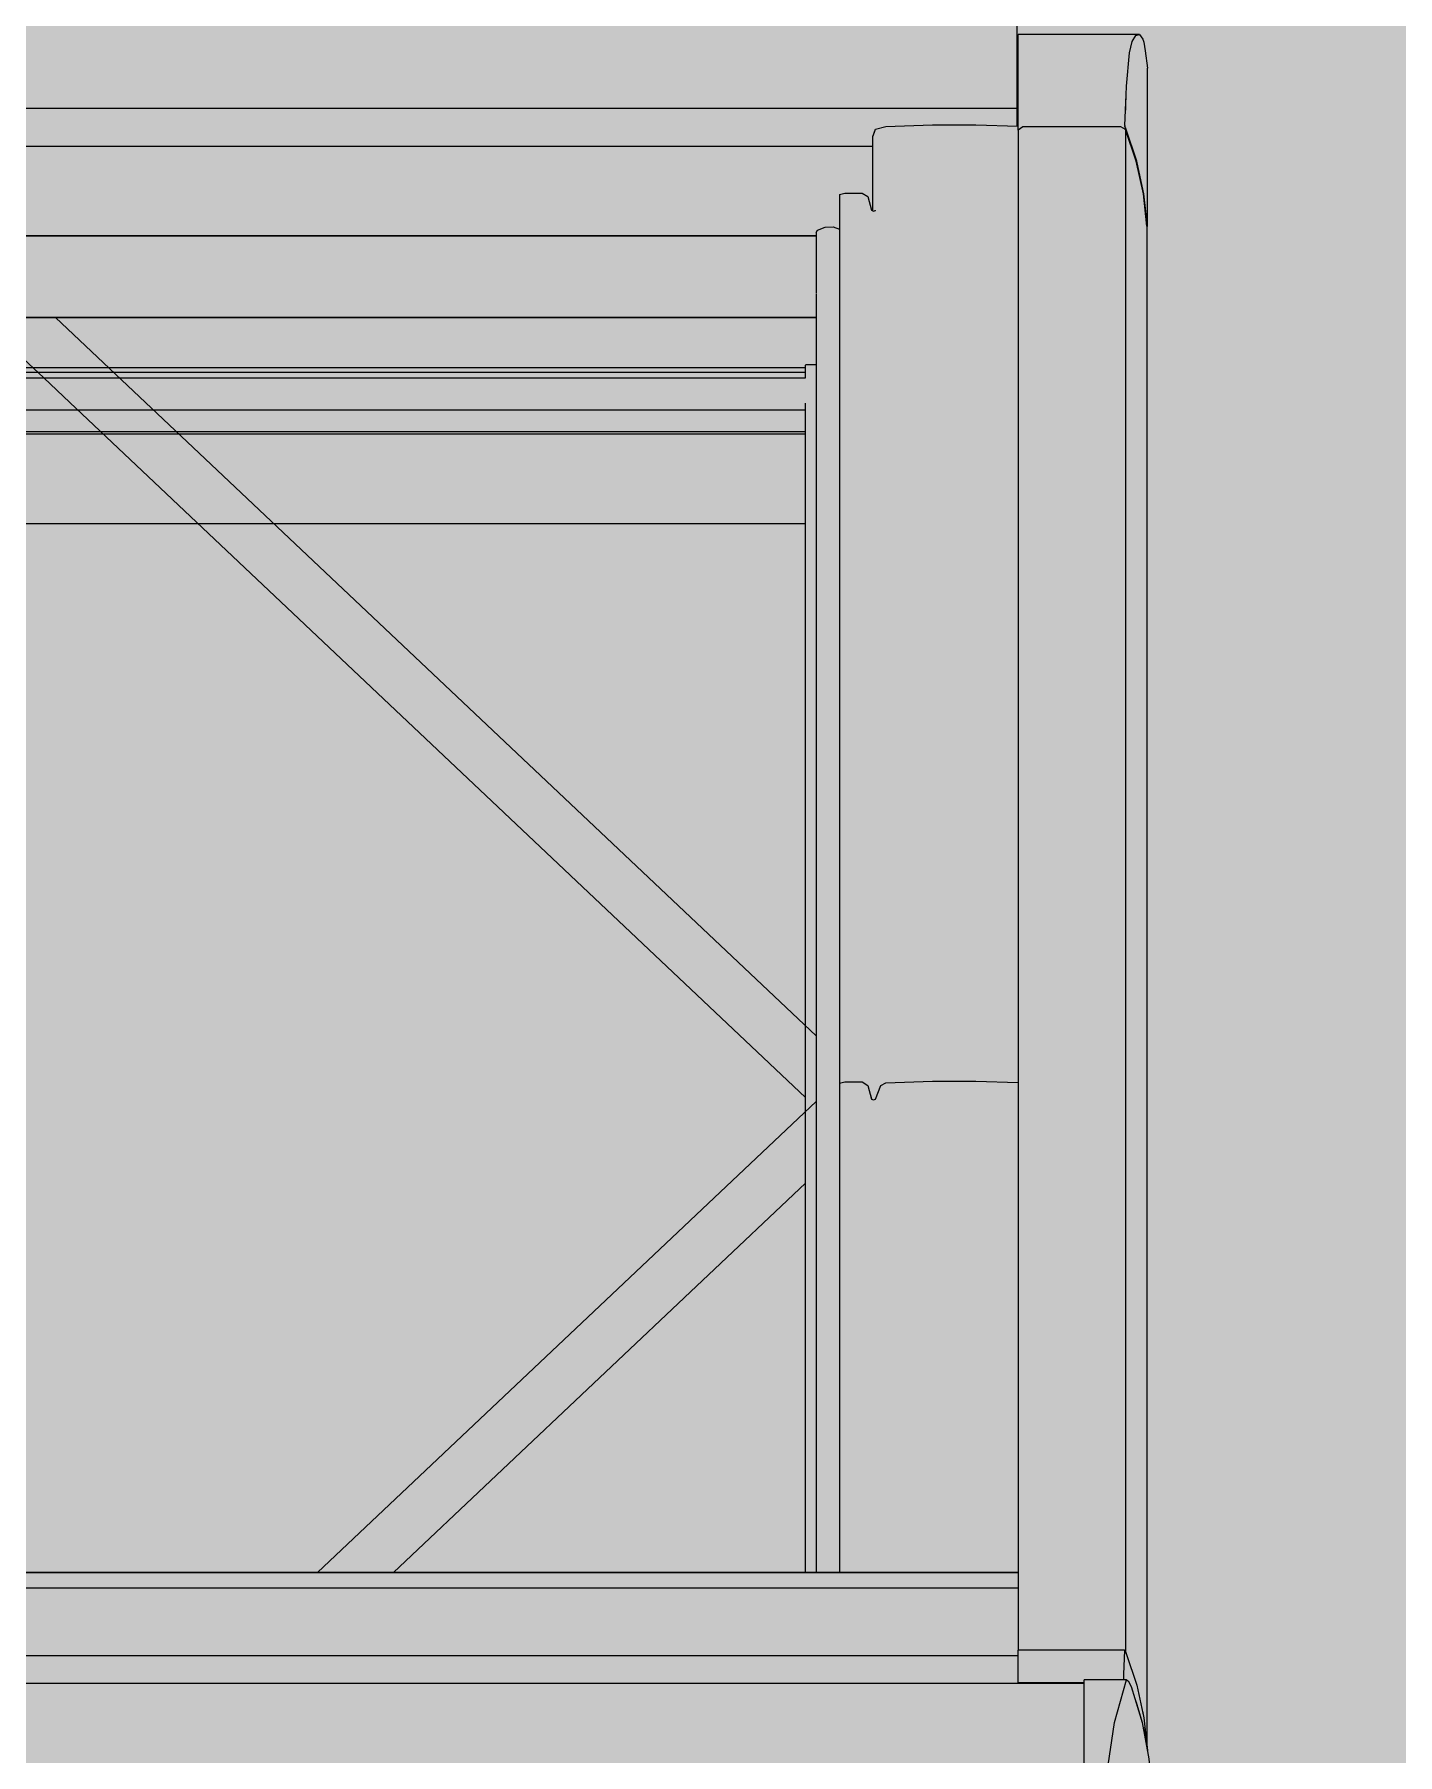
# Model space of a CAD drawing. Header units: metres. Extents: x -208 to 1512, y -277 to 123.
# Drawn here: x 842.785 to 843.297, y -23.553 to -22.907 of the extents above; entities that cross this region are included whole.
import ezdxf

# ---------------------------------------------------------------- set-up
doc = ezdxf.new("R2010")
doc.units = ezdxf.units.M
doc.header["$MEASUREMENT"] = 0
doc.linetypes.add('Wipeout_Contour', pattern=[1, 0, -1])
for name, color, linetype in [('325 Dachfenster', 7, 'Continuous'), ('330 Dachaufbau', 7, 'Continuous'), ('918 Lageplan Beschriftung.x', 7, 'Continuous')]:
    doc.layers.add(name, color=color, linetype=linetype)

# ---------------------------------------------------------------- blocks, each defined once
blk = doc.blocks.new('Dachfläche_46_5', base_point=(844.18788, -21.27982))
at = {"layer": '330 Dachaufbau', "linetype": 'Continuous', "lineweight": 0, "true_color": 0x000000}
h = blk.add_hatch(color=18, dxfattribs=at)
h.paths.add_polyline_path([(844.17479, -24.33504), (844.18788, -21.27982), (837.57817, -21.27982), (837.57817, -21.295), (840.73231, -21.295), (840.73231, -24.33504)])
h.paths.add_polyline_path([(841.49416, -23.72517), (841.49416, -22.11982), (843.15416, -22.11982), (843.15416, -23.72517)], flags=0)
at = {"layer": '330 Dachaufbau', "color": 7, "linetype": 'Continuous', "lineweight": 18, "flags": 128}
blk.add_lwpolyline([(843.15416, -23.72517), (843.15416, -22.11982)], dxfattribs=at)
blk = doc.blocks.new('VELUX SlopeRoofBundle[29]_5', base_point=(825.25728, 0))
at = {"color": 254, "linetype": 'Wipeout_Contour', "lineweight": 0, "ltscale": 5058.719833}
blk.add_wipeout([(843.15416, -22.88246), (842.38802, -22.88246), (842.3884, -22.90741), (842.40008, -22.90741), (842.40008, -22.93507), (843.15416, -22.93507)], dxfattribs=at).dxf.layer = '325 Dachfenster'
at = {"color": 254, "linetype": 'Wipeout_Contour', "lineweight": 0, "ltscale": 6748.713956}
blk.add_wipeout([(843.07868, -22.98287), (843.07878, -22.98287), (843.07878, -23.00472), (843.07868, -23.00499), (843.07868, -23.48484), (843.07918, -23.48484), (843.07918, -22.98089), (843.07868, -22.98174)], dxfattribs=at).dxf.layer = '325 Dachfenster'
at = {"color": 254, "linetype": 'Wipeout_Contour', "lineweight": 0, "ltscale": 3373.701202}
blk.add_wipeout([(843.10018, -23.48484), (843.10098, -23.48484), (843.10098, -23.30722), (843.10018, -23.30743)], dxfattribs=at).dxf.layer = '325 Dachfenster'
at = {"color": 254, "linetype": 'Wipeout_Contour', "lineweight": 0, "ltscale": 10121.483081}
blk.add_wipeout([(843.19611, -23.67986), (843.19688, -23.68177), (843.19688, -23.52767), (843.19577, -23.5255), (843.19514, -23.52522), (843.19063, -23.5412), (843.18774, -23.56058), (843.18647, -23.58306), (843.18689, -23.60845), (843.18897, -23.63631), (843.19271, -23.66643), (843.19403, -23.67301)], dxfattribs=at).dxf.layer = '325 Dachfenster'
at = {"color": 254, "linetype": 'Wipeout_Contour', "lineweight": 0, "ltscale": 3373.698012}
blk.add_wipeout([(843.09938, -23.48484), (843.10018, -23.48484), (843.10018, -23.30743), (843.09938, -23.30715)], dxfattribs=at).dxf.layer = '325 Dachfenster'
at = {"color": 254, "linetype": 'Wipeout_Contour', "lineweight": 0, "ltscale": 4217.88947}
blk.add_wipeout([(843.20098, -23.54116), (843.19688, -23.52767), (843.19688, -23.68177), (843.19799, -23.68644), (843.20098, -23.69681)], dxfattribs=at).dxf.layer = '325 Dachfenster'
at = {"color": 254, "linetype": 'Wipeout_Contour', "lineweight": 0, "ltscale": 3374.30733}
blk.add_wipeout([(843.17928, -23.5412), (843.17928, -23.56058), (843.18774, -23.56058), (843.19063, -23.5412)], dxfattribs=at).dxf.layer = '325 Dachfenster'
at = {"color": 254, "linetype": 'Wipeout_Contour', "lineweight": 0, "ltscale": 3373.694387}
blk.add_wipeout([(843.09808, -23.48484), (843.09938, -23.48484), (843.09938, -23.30715), (843.09808, -23.30199)], dxfattribs=at).dxf.layer = '325 Dachfenster'
at = {"color": 254, "linetype": 'Wipeout_Contour', "lineweight": 0, "ltscale": 3374.34226}
blk.add_wipeout([(843.17928, -23.52522), (843.17928, -23.5412), (843.19063, -23.5412), (843.19514, -23.52522)], dxfattribs=at).dxf.layer = '325 Dachfenster'
at = {"color": 254, "linetype": 'Wipeout_Contour', "lineweight": 0, "ltscale": 4217.918336}
blk.add_wipeout([(843.20098, -23.54116), (843.20098, -23.69681), (843.20166, -23.70058), (843.20358, -23.71017), (843.20358, -23.55481)], dxfattribs=at).dxf.layer = '325 Dachfenster'
at = {"color": 254, "linetype": 'Wipeout_Contour', "lineweight": 0, "ltscale": 3373.707385}
blk.add_wipeout([(843.10098, -23.48484), (843.10298, -23.48484), (843.10298, -23.30206), (843.10098, -23.30722)], dxfattribs=at).dxf.layer = '325 Dachfenster'
at = {"color": 254, "linetype": 'Wipeout_Contour', "lineweight": 0, "ltscale": 5061.22757}
blk.add_wipeout([(843.19408, -23.52522), (843.19498, -23.52522), (843.19498, -23.51528), (843.19453, -23.5141), (843.19444, -23.51402), (843.19408, -23.52319)], dxfattribs=at).dxf.layer = '325 Dachfenster'
at = {"color": 254, "linetype": 'Wipeout_Contour', "lineweight": 0, "ltscale": 3373.980729}
blk.add_wipeout([(843.15448, -23.52614), (843.15448, -23.52642), (843.17928, -23.52642), (843.17928, -23.52614)], dxfattribs=at).dxf.layer = '325 Dachfenster'
at = {"color": 254, "linetype": 'Wipeout_Contour', "lineweight": 0, "ltscale": 3374.136986}
blk.add_wipeout([(843.20168, -23.5394), (843.20168, -23.54483), (843.20298, -23.55166), (843.20298, -23.55165)], dxfattribs=at).dxf.layer = '325 Dachfenster'
at = {"color": 254, "linetype": 'Wipeout_Contour', "lineweight": 0, "ltscale": 3372.425964}
blk.add_wipeout([(843.17928, -23.54254), (842.37528, -23.54254), (842.37528, -23.56376), (843.17928, -23.56376)], dxfattribs=at).dxf.layer = '325 Dachfenster'
at = {"color": 254, "linetype": 'Wipeout_Contour', "lineweight": 0, "ltscale": 3373.686833}
blk.add_wipeout([(843.09598, -23.48484), (843.09808, -23.48484), (843.09808, -23.30199), (843.09598, -23.30071)], dxfattribs=at).dxf.layer = '325 Dachfenster'
at = {"color": 254, "linetype": 'Wipeout_Contour', "lineweight": 0, "ltscale": 3373.714201}
blk.add_wipeout([(843.10298, -23.48484), (843.10478, -23.48484), (843.10478, -23.301), (843.10298, -23.30206)], dxfattribs=at).dxf.layer = '325 Dachfenster'
at = {"color": 254, "linetype": 'Wipeout_Contour', "lineweight": 0, "ltscale": 3374.018974}
blk.add_wipeout([(843.15448, -23.51402), (843.15448, -23.52319), (843.19408, -23.52319), (843.19444, -23.51402)], dxfattribs=at).dxf.layer = '325 Dachfenster'
at = {"color": 254, "linetype": 'Wipeout_Contour', "lineweight": 0, "ltscale": 4217.415471}
blk.add_wipeout([(843.19898, -23.52723), (843.19898, -23.53458), (843.20098, -23.54116), (843.20168, -23.54483), (843.20168, -23.5394)], dxfattribs=at).dxf.layer = '325 Dachfenster'
at = {"color": 254, "linetype": 'Wipeout_Contour', "lineweight": 0, "ltscale": 5059.723998}
blk.add_wipeout([(843.10018, -22.97375), (843.10018, -23.30743), (843.10098, -23.30722), (843.10098, -22.9735), (843.10088, -22.97353), (843.10088, -22.97356)], dxfattribs=at).dxf.layer = '325 Dachfenster'
at = {"color": 254, "linetype": 'Wipeout_Contour', "lineweight": 0, "ltscale": 3373.669217}
blk.add_wipeout([(843.08938, -23.30071), (843.08938, -23.48484), (843.09598, -23.48484), (843.09598, -23.30071)], dxfattribs=at).dxf.layer = '325 Dachfenster'
at = {"color": 254, "linetype": 'Wipeout_Contour', "lineweight": 0, "ltscale": 3373.752868}
blk.add_wipeout([(843.10478, -23.48484), (843.12238, -23.48484), (843.12238, -23.30043), (843.10478, -23.301)], dxfattribs=at).dxf.layer = '325 Dachfenster'
at = {"color": 254, "linetype": 'Wipeout_Contour', "lineweight": 0, "ltscale": 3372.42211}
blk.add_wipeout([(842.40008, -23.51963), (843.15448, -23.51963), (843.15448, -23.51768), (842.40008, -23.51768)], dxfattribs=at).dxf.layer = '325 Dachfenster'
at = {"color": 254, "linetype": 'Wipeout_Contour', "lineweight": 0, "ltscale": 5060.783098}
blk.add_wipeout([(843.15448, -23.52614), (843.17928, -23.52614), (843.17928, -23.52522), (843.19408, -23.52522), (843.19408, -23.52319), (843.15448, -23.52319)], dxfattribs=at).dxf.layer = '325 Dachfenster'
at = {"color": 254, "linetype": 'Wipeout_Contour', "lineweight": 0, "ltscale": 3373.669812}
blk.add_wipeout([(843.09938, -22.97346), (843.09938, -23.30715), (843.10018, -23.30743), (843.10018, -22.97375)], dxfattribs=at).dxf.layer = '325 Dachfenster'
at = {"color": 254, "linetype": 'Wipeout_Contour', "lineweight": 0, "ltscale": 3373.65231}
blk.add_wipeout([(843.08748, -23.48484), (843.08938, -23.48484), (843.08938, -23.30071), (843.08748, -23.30121)], dxfattribs=at).dxf.layer = '325 Dachfenster'
at = {"color": 254, "linetype": 'Wipeout_Contour', "lineweight": 0, "ltscale": 3373.820343}
blk.add_wipeout([(843.13858, -23.30043), (843.12238, -23.30043), (843.12238, -23.48484), (843.13858, -23.48484)], dxfattribs=at).dxf.layer = '325 Dachfenster'
at = {"color": 254, "linetype": 'Wipeout_Contour', "lineweight": 0, "ltscale": 3372.422348}
blk.add_wipeout([(842.40008, -23.51963), (842.40008, -23.52195), (843.15448, -23.52195), (843.15448, -23.51963)], dxfattribs=at).dxf.layer = '325 Dachfenster'
at = {"color": 254, "linetype": 'Wipeout_Contour', "lineweight": 0, "ltscale": 5905.468477}
blk.add_wipeout([(843.19498, -23.51528), (843.19498, -23.52522), (843.19514, -23.52522), (843.19577, -23.5255), (843.19688, -23.52767), (843.19898, -23.53458), (843.19898, -23.52723)], dxfattribs=at).dxf.layer = '325 Dachfenster'
at = {"color": 254, "linetype": 'Wipeout_Contour', "lineweight": 0, "ltscale": 3372.423878}
blk.add_wipeout([(842.37528, -23.52642), (842.37528, -23.54254), (843.17928, -23.54254), (843.17928, -23.52642)], dxfattribs=at).dxf.layer = '325 Dachfenster'
at = {"layer": '325 Dachfenster', "linetype": 'Continuous', "lineweight": 0, "flags": 128}
blk.add_lwpolyline([(843.17928, -23.75199), (843.17928, -23.74464), (843.17928, -23.73587), (843.17928, -23.72554), (843.17928, -23.71373), (843.17928, -23.70058), (843.17928, -23.68644), (843.17928, -23.67986), (843.17928, -23.67301), (843.17928, -23.66643), (843.17928, -23.63631), (843.17928, -23.60845), (843.17928, -23.58306), (843.17928, -23.56058), (843.17928, -23.5412), (843.17928, -23.52522)], dxfattribs=at)
at = {"color": 254, "linetype": 'Wipeout_Contour', "lineweight": 0, "ltscale": 4218.054335}
blk.add_wipeout([(843.19478, -22.94309), (843.19478, -23.51476), (843.19498, -23.51528), (843.19878, -23.52663), (843.19878, -22.95504)], dxfattribs=at).dxf.layer = '325 Dachfenster'
at = {"color": 254, "linetype": 'Wipeout_Contour', "lineweight": 0, "ltscale": 3373.678299}
blk.add_wipeout([(843.10298, -22.96834), (843.10098, -22.9735), (843.10098, -23.30722), (843.10298, -23.30206)], dxfattribs=at).dxf.layer = '325 Dachfenster'
at = {"color": 254, "linetype": 'Wipeout_Contour', "lineweight": 0, "ltscale": 3373.626084}
blk.add_wipeout([(843.08508, -22.97969), (843.08508, -23.48484), (843.08748, -23.48484), (843.08748, -22.98051)], dxfattribs=at).dxf.layer = '325 Dachfenster'
at = {"color": 254, "linetype": 'Wipeout_Contour', "lineweight": 0, "ltscale": 3373.884609}
blk.add_wipeout([(843.13858, -23.48484), (843.15448, -23.48484), (843.15448, -23.30094), (843.13858, -23.30043)], dxfattribs=at).dxf.layer = '325 Dachfenster'
at = {"color": 254, "linetype": 'Wipeout_Contour', "lineweight": 0, "ltscale": 3372.42288}
blk.add_wipeout([(842.40008, -23.52642), (843.15448, -23.52642), (843.15448, -23.5247), (842.40008, -23.5247)], dxfattribs=at).dxf.layer = '325 Dachfenster'
at = {"layer": '325 Dachfenster', "linetype": 'Continuous', "lineweight": 0, "flags": 128}
blk.add_lwpolyline([(843.19514, -23.52522), (843.17928, -23.52522)], dxfattribs=at)
at = {"color": 254, "linetype": 'Wipeout_Contour', "lineweight": 0, "ltscale": 3373.901792}
blk.add_wipeout([(843.15448, -22.94339), (843.15448, -23.51402), (843.15618, -23.51402), (843.15618, -22.94213)], dxfattribs=at).dxf.layer = '325 Dachfenster'
at = {"color": 254, "linetype": 'Wipeout_Contour', "lineweight": 0, "ltscale": 4218.049335}
blk.add_wipeout([(843.19878, -22.95504), (843.19878, -23.52663), (843.19898, -23.52723), (843.20148, -23.5385), (843.20148, -22.96721)], dxfattribs=at).dxf.layer = '325 Dachfenster'
at = {"color": 254, "linetype": 'Wipeout_Contour', "lineweight": 0, "ltscale": 3373.665299}
blk.add_wipeout([(843.09808, -22.9683), (843.09808, -23.30199), (843.09938, -23.30715), (843.09938, -22.97346)], dxfattribs=at).dxf.layer = '325 Dachfenster'
at = {"color": 254, "linetype": 'Wipeout_Contour', "lineweight": 0, "ltscale": 3373.685569}
blk.add_wipeout([(843.10298, -22.96834), (843.10298, -23.30206), (843.10478, -23.301), (843.10478, -22.96728)], dxfattribs=at).dxf.layer = '325 Dachfenster'
at = {"color": 254, "linetype": 'Wipeout_Contour', "lineweight": 0, "ltscale": 3373.603322}
blk.add_wipeout([(843.07918, -22.98089), (843.07918, -23.48484), (843.08198, -23.48484), (843.08198, -22.97976)], dxfattribs=at).dxf.layer = '325 Dachfenster'
at = {"color": 254, "linetype": 'Wipeout_Contour', "lineweight": 0, "ltscale": 3372.42263}
blk.add_wipeout([(842.40008, -23.52195), (842.40008, -23.5247), (843.15448, -23.5247), (843.15448, -23.52195)], dxfattribs=at).dxf.layer = '325 Dachfenster'
at = {"layer": '325 Dachfenster', "linetype": 'Continuous', "lineweight": 0, "flags": 128}
for points in [[(843.09938, -23.30715), (843.10018, -23.30743)], [(843.10018, -23.30743), (843.10098, -23.30722)], [(842.37528, -23.52642), (843.17928, -23.52642)], [(843.15448, -23.52642), (843.15448, -23.52614)], [(843.15448, -23.52614), (843.17928, -23.52614)], [(843.19514, -23.52522), (843.19577, -23.5255)]]:
    blk.add_lwpolyline(points, dxfattribs=at)
at = {"color": 254, "linetype": 'Wipeout_Contour', "lineweight": 0, "ltscale": 3373.978671}
blk.add_wipeout([(843.15618, -22.94213), (843.15618, -23.51402), (843.19298, -23.51402), (843.19298, -22.94213)], dxfattribs=at).dxf.layer = '325 Dachfenster'
at = {"color": 254, "linetype": 'Wipeout_Contour', "lineweight": 0, "ltscale": 3373.640703}
blk.add_wipeout([(843.08938, -22.96703), (843.08938, -23.30071), (843.09598, -23.30071), (843.09598, -22.96703)], dxfattribs=at).dxf.layer = '325 Dachfenster'
at = {"color": 254, "linetype": 'Wipeout_Contour', "lineweight": 0, "ltscale": 3373.724267}
blk.add_wipeout([(843.10478, -22.96728), (843.10478, -23.301), (843.12238, -23.30043), (843.12238, -22.96671)], dxfattribs=at).dxf.layer = '325 Dachfenster'
at = {"color": 254, "linetype": 'Wipeout_Contour', "lineweight": 0, "ltscale": 4217.982022}
blk.add_wipeout([(843.20148, -22.96721), (843.20148, -23.5385), (843.20168, -23.5394), (843.20278, -23.54976), (843.20278, -22.97946)], dxfattribs=at).dxf.layer = '325 Dachfenster'
at = {"color": 254, "linetype": 'Wipeout_Contour', "lineweight": 0, "ltscale": 3373.615031}
blk.add_wipeout([(843.08198, -22.97976), (843.08198, -23.48484), (843.08508, -23.48484), (843.08508, -22.97969)], dxfattribs=at).dxf.layer = '325 Dachfenster'
at = {"color": 254, "linetype": 'Wipeout_Contour', "lineweight": 0, "ltscale": 3372.365558}
blk.add_wipeout([(842.47588, -23.00578), (842.47588, -23.00684), (843.07868, -23.00684), (843.07868, -23.00578)], dxfattribs=at).dxf.layer = '325 Dachfenster'
at = {"color": 254, "linetype": 'Wipeout_Contour', "lineweight": 0, "ltscale": 6744.800306}
blk.add_wipeout([(842.47588, -23.28336), (842.47588, -23.3081), (842.66302, -23.48484), (842.89154, -23.48484), (843.07868, -23.3081), (843.07868, -23.28336), (842.79315, -23.0137), (842.76141, -23.0137)], dxfattribs=at).dxf.layer = '325 Dachfenster'
at = {"layer": '325 Dachfenster', "linetype": 'Continuous', "lineweight": 0, "flags": 128}
for points in [[(843.10298, -23.30206), (843.10478, -23.301)], [(843.20491, -23.75199), (843.2049, -23.74464), (843.20489, -23.73587), (843.20488, -23.72554), (843.20488, -23.72236), (843.20393, -23.71373), (843.20358, -23.71017), (843.20166, -23.70058), (843.20098, -23.69681), (843.19799, -23.68644), (843.19688, -23.68177), (843.19611, -23.67986), (843.19403, -23.67301), (843.19271, -23.66643), (843.18897, -23.63631), (843.18689, -23.60845), (843.18647, -23.58306), (843.18774, -23.56058), (843.19063, -23.5412), (843.19514, -23.52522)], [(843.19577, -23.5255), (843.19688, -23.52767), (843.20098, -23.54116), (843.20358, -23.55481), (843.20488, -23.56872), (843.20488, -23.57005)], [(843.20298, -23.55166), (843.20298, -23.55165)]]:
    blk.add_lwpolyline(points, dxfattribs=at)
at = {"color": 254, "linetype": 'Wipeout_Contour', "lineweight": 0, "ltscale": 5060.453677}
blk.add_wipeout([(843.19298, -22.94213), (843.19298, -23.51402), (843.19444, -23.51402), (843.19453, -23.5141), (843.19478, -23.51476), (843.19478, -22.94309)], dxfattribs=at).dxf.layer = '325 Dachfenster'
at = {"color": 254, "linetype": 'Wipeout_Contour', "lineweight": 0, "ltscale": 3373.623734}
blk.add_wipeout([(843.08938, -22.96703), (843.08748, -22.96753), (843.08748, -23.30121), (843.08938, -23.30071)], dxfattribs=at).dxf.layer = '325 Dachfenster'
at = {"color": 254, "linetype": 'Wipeout_Contour', "lineweight": 0, "ltscale": 3373.658161}
blk.add_wipeout([(843.09598, -22.96703), (843.09598, -23.30071), (843.09808, -23.30199), (843.09808, -22.9683)], dxfattribs=at).dxf.layer = '325 Dachfenster'
at = {"color": 254, "linetype": 'Wipeout_Contour', "lineweight": 0, "ltscale": 3373.791814}
blk.add_wipeout([(843.12238, -22.96671), (843.12238, -23.30043), (843.13858, -23.30043), (843.13858, -22.96671)], dxfattribs=at).dxf.layer = '325 Dachfenster'
at = {"color": 254, "linetype": 'Wipeout_Contour', "lineweight": 0, "ltscale": 3372.363012}
blk.add_wipeout([(842.47578, -22.98287), (842.47578, -22.98308), (843.07878, -22.98308), (843.07878, -22.98287)], dxfattribs=at).dxf.layer = '325 Dachfenster'
at = {"color": 254, "linetype": 'Wipeout_Contour', "lineweight": 0, "ltscale": 3372.364416}
blk.add_wipeout([(842.47578, -22.998), (843.07878, -22.998), (843.07878, -22.99369), (842.47578, -22.99369)], dxfattribs=at).dxf.layer = '325 Dachfenster'
at = {"color": 254, "linetype": 'Wipeout_Contour', "lineweight": 0, "ltscale": 3372.365651}
blk.add_wipeout([(842.47588, -23.00684), (842.47588, -23.00748), (843.07868, -23.00748), (843.07868, -23.00684)], dxfattribs=at).dxf.layer = '325 Dachfenster'
at = {"color": 254, "linetype": 'Wipeout_Contour', "lineweight": 0, "ltscale": 2529.387002}
blk.add_wipeout([(843.07868, -23.0137), (842.79315, -23.0137), (843.07868, -23.28336)], dxfattribs=at).dxf.layer = '325 Dachfenster'
at = {"color": 254, "linetype": 'Wipeout_Contour', "lineweight": 0, "ltscale": 2529.539624}
blk.add_wipeout([(843.07868, -23.3081), (842.89154, -23.48484), (843.07868, -23.48484)], dxfattribs=at).dxf.layer = '325 Dachfenster'
at = {"color": 254, "linetype": 'Wipeout_Contour', "lineweight": 0, "ltscale": 3372.42048}
blk.add_wipeout([(842.40008, -23.5023), (842.40008, -23.50579), (843.15448, -23.50579), (843.15448, -23.5023)], dxfattribs=at).dxf.layer = '325 Dachfenster'
at = {"color": 254, "linetype": 'Wipeout_Contour', "lineweight": 0, "ltscale": 3372.421306}
blk.add_wipeout([(842.40008, -23.50951), (842.40008, -23.51339), (843.15448, -23.51339), (843.15448, -23.50951)], dxfattribs=at).dxf.layer = '325 Dachfenster'
at = {"layer": '325 Dachfenster', "linetype": 'Continuous', "lineweight": 0, "flags": 128}
for points in [[(842.77728, -23.02558), (842.78873, -23.0364), (842.79847, -23.04559), (843.07471, -23.30648)], [(842.47985, -23.0364), (843.07471, -23.0364)], [(842.47998, -23.03251), (843.07458, -23.03251)], [(842.47998, -23.03421), (843.07458, -23.03421)], [(843.07478, -23.03145), (843.07458, -23.03166)], [(843.07458, -23.03166), (843.07458, -23.0364)], [(843.07868, -23.03145), (843.07478, -23.03145)], [(842.47998, -23.04842), (843.07458, -23.04842)], [(842.47998, -23.05655), (843.07458, -23.05655)], [(842.47998, -23.05733), (843.07458, -23.05733)], [(842.47998, -23.09106), (843.07458, -23.09106)], [(843.08748, -23.30121), (843.08938, -23.30071), (843.09598, -23.30071)], [(843.09598, -23.30071), (843.09808, -23.30199)], [(843.09808, -23.30199), (843.09938, -23.30715)], [(843.10098, -23.30722), (843.10298, -23.30206)], [(843.19444, -23.51402), (843.19408, -23.52319), (843.19408, -23.52522)], [(843.19444, -23.51402), (843.19453, -23.5141)], [(843.19453, -23.5141), (843.19498, -23.51528), (843.19898, -23.52723), (843.20168, -23.5394), (843.20298, -23.55165)]]:
    blk.add_lwpolyline(points, dxfattribs=at)
at = {"color": 254, "linetype": 'Wipeout_Contour', "lineweight": 0, "ltscale": 5903.490336}
blk.add_wipeout([(843.09998, -22.97368), (843.10018, -22.97375), (843.10088, -22.97356), (843.10088, -22.97353), (843.10095, -22.97351), (843.10098, -22.97343), (843.09998, -22.94578)], dxfattribs=at).dxf.layer = '325 Dachfenster'
at = {"color": 254, "linetype": 'Wipeout_Contour', "lineweight": 0, "ltscale": 3373.856015}
blk.add_wipeout([(843.13858, -22.96671), (843.13858, -23.30043), (843.15448, -23.30094), (843.15448, -22.96723)], dxfattribs=at).dxf.layer = '325 Dachfenster'
at = {"color": 254, "linetype": 'Wipeout_Contour', "lineweight": 0, "ltscale": 3372.363603}
blk.add_wipeout([(842.47578, -22.98308), (842.47578, -22.99369), (843.07878, -22.99369), (843.07878, -22.98308)], dxfattribs=at).dxf.layer = '325 Dachfenster'
at = {"color": 254, "linetype": 'Wipeout_Contour', "lineweight": 0, "ltscale": 3372.364925}
blk.add_wipeout([(842.47578, -23.00302), (843.07878, -23.00302), (843.07878, -22.998), (842.47578, -22.998)], dxfattribs=at).dxf.layer = '325 Dachfenster'
at = {"color": 254, "linetype": 'Wipeout_Contour', "lineweight": 0, "ltscale": 3372.365724}
blk.add_wipeout([(842.47588, -23.00748), (842.47588, -23.00818), (843.07868, -23.00818), (843.07868, -23.00748)], dxfattribs=at).dxf.layer = '325 Dachfenster'
at = {"color": 254, "linetype": 'Wipeout_Contour', "lineweight": 0, "ltscale": 3372.366361}
blk.add_wipeout([(842.47588, -23.01363), (842.47588, -23.0137), (843.07868, -23.0137), (843.07868, -23.01363)], dxfattribs=at).dxf.layer = '325 Dachfenster'
at = {"color": 254, "linetype": 'Wipeout_Contour', "lineweight": 0, "ltscale": 3372.418673}
blk.add_wipeout([(842.40008, -23.48497), (842.40008, -23.49071), (843.15448, -23.49071), (843.15448, -23.48497)], dxfattribs=at).dxf.layer = '325 Dachfenster'
at = {"color": 254, "linetype": 'Wipeout_Contour', "lineweight": 0, "ltscale": 3372.420115}
blk.add_wipeout([(843.15448, -23.49925), (842.40008, -23.49925), (842.40008, -23.5023), (843.15448, -23.5023)], dxfattribs=at).dxf.layer = '325 Dachfenster'
at = {"color": 254, "linetype": 'Wipeout_Contour', "lineweight": 0, "ltscale": 3372.420882}
blk.add_wipeout([(842.40008, -23.50579), (842.40008, -23.50951), (843.15448, -23.50951), (843.15448, -23.50579)], dxfattribs=at).dxf.layer = '325 Dachfenster'
at = {"color": 254, "linetype": 'Wipeout_Contour', "lineweight": 0, "ltscale": 3372.421779}
blk.add_wipeout([(842.40008, -23.51616), (843.15448, -23.51616), (843.15448, -23.51522), (842.40008, -23.51522)], dxfattribs=at).dxf.layer = '325 Dachfenster'
at = {"layer": '325 Dachfenster', "linetype": 'Continuous', "lineweight": 0, "flags": 128}
blk.add_lwpolyline([(843.10478, -23.301), (843.12238, -23.30043), (843.13858, -23.30043), (843.15448, -23.30094)], dxfattribs=at)
at = {"color": 254, "linetype": 'Wipeout_Contour', "lineweight": 0, "ltscale": 3373.984157}
blk.add_wipeout([(843.10099, -22.94311), (843.09998, -22.94578), (843.10098, -22.97343), (843.10298, -22.96834)], dxfattribs=at).dxf.layer = '325 Dachfenster'
at = {"color": 254, "linetype": 'Wipeout_Contour', "lineweight": 0, "ltscale": 3372.36606}
blk.add_wipeout([(842.47588, -23.00818), (842.47588, -23.01363), (843.07868, -23.01363), (843.07868, -23.00818)], dxfattribs=at).dxf.layer = '325 Dachfenster'
at = {"color": 254, "linetype": 'Wipeout_Contour', "lineweight": 0, "ltscale": 3372.418341}
blk.add_wipeout([(842.40008, -23.48497), (843.15448, -23.48497), (843.15448, -23.48484), (842.40008, -23.48484)], dxfattribs=at).dxf.layer = '325 Dachfenster'
at = {"color": 254, "linetype": 'Wipeout_Contour', "lineweight": 0, "ltscale": 3372.419508}
blk.add_wipeout([(842.40008, -23.49649), (843.15448, -23.49649), (843.15448, -23.49418), (842.40008, -23.49418)], dxfattribs=at).dxf.layer = '325 Dachfenster'
at = {"color": 254, "linetype": 'Wipeout_Contour', "lineweight": 0, "ltscale": 3372.421614}
blk.add_wipeout([(842.40008, -23.51448), (843.15448, -23.51448), (843.15448, -23.51398), (842.40008, -23.51398)], dxfattribs=at).dxf.layer = '325 Dachfenster'
at = {"layer": '325 Dachfenster', "linetype": 'Continuous', "lineweight": 0, "flags": 128}
for points in [[(842.47588, -23.01363), (843.07868, -23.01363)], [(842.47588, -23.0137), (843.07868, -23.0137)], [(842.79315, -23.0137), (843.07868, -23.28336)], [(843.07458, -23.04587), (843.07458, -23.48484)], [(842.89154, -23.48484), (843.07868, -23.3081)], [(842.91999, -23.48484), (843.07471, -23.33872)], [(843.15448, -23.48484), (842.40008, -23.48484)]]:
    blk.add_lwpolyline(points, dxfattribs=at)
at = {"color": 254, "linetype": 'Wipeout_Contour', "lineweight": 0, "ltscale": 2529.735643}
blk.add_wipeout([(843.10098, -22.94302), (843.10478, -22.96728), (843.10478, -22.94196)], dxfattribs=at).dxf.layer = '325 Dachfenster'
at = {"color": 254, "linetype": 'Wipeout_Contour', "lineweight": 0, "ltscale": 6744.732123}
blk.add_wipeout([(842.47578, -23.00387), (842.47578, -23.00472), (842.47588, -23.00499), (842.47588, -23.00578), (843.07868, -23.00578), (843.07868, -23.00499), (843.07878, -23.00472), (843.07878, -23.00387)], dxfattribs=at).dxf.layer = '325 Dachfenster'
at = {"color": 254, "linetype": 'Wipeout_Contour', "lineweight": 0, "ltscale": 3372.419271}
blk.add_wipeout([(842.40008, -23.49418), (843.15448, -23.49418), (843.15448, -23.49223), (842.40008, -23.49223)], dxfattribs=at).dxf.layer = '325 Dachfenster'
at = {"color": 254, "linetype": 'Wipeout_Contour', "lineweight": 0, "ltscale": 3372.421916}
blk.add_wipeout([(842.40008, -23.51768), (843.15448, -23.51768), (843.15448, -23.51616), (842.40008, -23.51616)], dxfattribs=at).dxf.layer = '325 Dachfenster'
at = {"color": 254, "linetype": 'Wipeout_Contour', "lineweight": 0, "ltscale": 3373.704549}
blk.add_wipeout([(843.10478, -22.96728), (843.12238, -22.96671), (843.12238, -22.9414), (843.10478, -22.94196)], dxfattribs=at).dxf.layer = '325 Dachfenster'
at = {"color": 254, "linetype": 'Wipeout_Contour', "lineweight": 0, "ltscale": 3372.365245}
blk.add_wipeout([(842.47578, -23.00387), (843.07878, -23.00387), (843.07878, -23.00302), (842.47578, -23.00302)], dxfattribs=at).dxf.layer = '325 Dachfenster'
at = {"color": 254, "linetype": 'Wipeout_Contour', "lineweight": 0, "ltscale": 3372.419077}
blk.add_wipeout([(842.40008, -23.49071), (842.40008, -23.49223), (843.15448, -23.49223), (843.15448, -23.49071)], dxfattribs=at).dxf.layer = '325 Dachfenster'
at = {"color": 254, "linetype": 'Wipeout_Contour', "lineweight": 0, "ltscale": 3372.419791}
blk.add_wipeout([(842.40008, -23.49649), (842.40008, -23.49925), (843.15448, -23.49925), (843.15448, -23.49649)], dxfattribs=at).dxf.layer = '325 Dachfenster'
at = {"color": 254, "linetype": 'Wipeout_Contour', "lineweight": 0, "ltscale": 3372.421665}
blk.add_wipeout([(842.40008, -23.51448), (842.40008, -23.51489), (843.15448, -23.51489), (843.15448, -23.51448)], dxfattribs=at).dxf.layer = '325 Dachfenster'
at = {"layer": '325 Dachfenster', "linetype": 'Continuous', "lineweight": 0, "flags": 128}
for points in [[(843.07868, -23.00499), (843.07868, -23.48484)], [(843.15448, -23.49071), (842.40008, -23.49071)]]:
    blk.add_lwpolyline(points, dxfattribs=at)
at = {"color": 254, "linetype": 'Wipeout_Contour', "lineweight": 0, "ltscale": 2530.233014}
blk.add_wipeout([(843.10098, -22.94302), (843.10298, -22.96834), (843.10478, -22.96728)], dxfattribs=at).dxf.layer = '325 Dachfenster'
at = {"color": 254, "linetype": 'Wipeout_Contour', "lineweight": 0, "ltscale": 3373.772119}
blk.add_wipeout([(843.12238, -22.9414), (843.12238, -22.96671), (843.13858, -22.96671), (843.13858, -22.9414)], dxfattribs=at).dxf.layer = '325 Dachfenster'
at = {"color": 254, "linetype": 'Wipeout_Contour', "lineweight": 0, "ltscale": 3372.421707}
blk.add_wipeout([(842.40008, -23.51522), (843.15448, -23.51522), (843.15448, -23.51489), (842.40008, -23.51489)], dxfattribs=at).dxf.layer = '325 Dachfenster'
at = {"color": 254, "linetype": 'Wipeout_Contour', "lineweight": 0, "ltscale": 2529.73313}
blk.add_wipeout([(843.09998, -22.94578), (843.10099, -22.94311), (843.10098, -22.94302)], dxfattribs=at).dxf.layer = '325 Dachfenster'
at = {"color": 254, "linetype": 'Wipeout_Contour', "lineweight": 0, "ltscale": 3373.836301}
blk.add_wipeout([(843.13858, -22.9414), (843.13858, -22.96671), (843.15448, -22.96723), (843.15448, -22.94191)], dxfattribs=at).dxf.layer = '325 Dachfenster'
at = {"color": 254, "linetype": 'Wipeout_Contour', "lineweight": 0, "ltscale": 3372.360009}
blk.add_wipeout([(842.45458, -22.94942), (842.45458, -22.96137), (843.09998, -22.96137), (843.09998, -22.94942)], dxfattribs=at).dxf.layer = '325 Dachfenster'
at = {"color": 254, "linetype": 'Wipeout_Contour', "lineweight": 0, "ltscale": 3372.421571}
blk.add_wipeout([(842.40008, -23.51391), (843.15448, -23.51391), (843.15448, -23.51375), (842.40008, -23.51375)], dxfattribs=at).dxf.layer = '325 Dachfenster'
at = {"color": 254, "linetype": 'Wipeout_Contour', "lineweight": 0, "ltscale": 3372.359354}
blk.add_wipeout([(842.45458, -22.94935), (842.45458, -22.94942), (843.09998, -22.94942), (843.09998, -22.94935)], dxfattribs=at).dxf.layer = '325 Dachfenster'
at = {"color": 254, "linetype": 'Wipeout_Contour', "lineweight": 0, "ltscale": 13489.463605}
blk.add_wipeout([(842.45458, -22.96137), (842.45458, -22.97368), (842.45518, -22.97346), (842.45648, -22.9683), (842.45858, -22.96703), (842.46518, -22.96703), (842.46708, -22.96753), (842.46708, -22.97594), (843.08748, -22.97594), (843.08748, -22.96753), (843.08938, -22.96703), (843.09598, -22.96703), (843.09808, -22.9683), (843.09938, -22.97346), (843.09998, -22.97368), (843.09998, -22.96137)], dxfattribs=at).dxf.layer = '325 Dachfenster'
at = {"color": 254, "linetype": 'Wipeout_Contour', "lineweight": 0, "ltscale": 3372.421574}
blk.add_wipeout([(842.40008, -23.51391), (842.40008, -23.51398), (843.15448, -23.51398), (843.15448, -23.51391)], dxfattribs=at).dxf.layer = '325 Dachfenster'
at = {"layer": '325 Dachfenster', "linetype": 'Continuous', "lineweight": 0, "flags": 128}
blk.add_lwpolyline([(843.08748, -22.96753), (843.08938, -22.96703), (843.09598, -22.96703)], dxfattribs=at)
at = {"color": 254, "linetype": 'Wipeout_Contour', "lineweight": 0, "ltscale": 13489.437914}
blk.add_wipeout([(842.40008, -22.93507), (842.40008, -22.94191), (842.41598, -22.9414), (842.43218, -22.9414), (842.44978, -22.94196), (842.45358, -22.94302), (842.45458, -22.94578), (842.45458, -22.94935), (843.09998, -22.94935), (843.09998, -22.94578), (843.10098, -22.94302), (843.10478, -22.94196), (843.12238, -22.9414), (843.13858, -22.9414), (843.15416, -22.9419), (843.15416, -22.93507)], dxfattribs=at).dxf.layer = '325 Dachfenster'
at = {"color": 254, "linetype": 'Wipeout_Contour', "lineweight": 0, "ltscale": 3374.656523}
blk.add_wipeout([(843.10098, -22.97343), (843.10095, -22.97351), (843.10098, -22.9735), (843.10298, -22.96834)], dxfattribs=at).dxf.layer = '325 Dachfenster'
at = {"color": 254, "linetype": 'Wipeout_Contour', "lineweight": 0, "ltscale": 11803.311923}
blk.add_wipeout([(843.08748, -22.97594), (842.46708, -22.97594), (842.46708, -22.98051), (842.46948, -22.97969), (842.47258, -22.97976), (842.47538, -22.98089), (842.47588, -22.98174), (842.47588, -22.98287), (843.07868, -22.98287), (843.07868, -22.98174), (843.07918, -22.98089), (843.08198, -22.97976), (843.08508, -22.97969), (843.08748, -22.98051)], dxfattribs=at).dxf.layer = '325 Dachfenster'
at = {"color": 254, "linetype": 'Wipeout_Contour', "lineweight": 0, "ltscale": 3372.421543}
blk.add_wipeout([(842.40008, -23.51375), (843.15448, -23.51375), (843.15448, -23.51339), (842.40008, -23.51339)], dxfattribs=at).dxf.layer = '325 Dachfenster'
at = {"layer": '325 Dachfenster', "linetype": 'Continuous', "lineweight": 0, "flags": 128}
for points in [[(843.09998, -22.94578), (843.10098, -22.94302)], [(843.09998, -22.97368), (843.09998, -22.94578)], [(842.45458, -22.94935), (843.09998, -22.94935)], [(843.08748, -22.96753), (843.08748, -23.30121), (843.08748, -23.48484)], [(843.09598, -22.96703), (843.09808, -22.9683)], [(843.09808, -22.9683), (843.09938, -22.97346)], [(843.09938, -22.97346), (843.10018, -22.97375)], [(843.10018, -22.97375), (843.10088, -22.97356)], [(843.10088, -22.97356), (843.10088, -22.97353)], [(843.10095, -22.97351), (843.10098, -22.97343)], [(842.47578, -22.98287), (843.07878, -22.98287)], [(843.07868, -22.98174), (843.07918, -22.98089)], [(843.07868, -22.98174), (843.07868, -22.98287)], [(843.07878, -22.98308), (843.07878, -22.98287)], [(843.07878, -23.00472), (843.07878, -23.00387), (843.07878, -23.00302), (843.07878, -22.998), (843.07878, -22.99369), (843.07878, -22.98308)], [(843.07918, -22.98089), (843.08198, -22.97976)], [(843.08198, -22.97976), (843.08508, -22.97969)], [(843.08508, -22.97969), (843.08748, -22.98051)], [(843.15448, -23.52614), (843.15448, -23.52319), (843.15448, -23.51402)], [(843.19444, -23.51402), (843.15448, -23.51402)], [(843.15448, -23.51616), (842.40008, -23.51616)]]:
    blk.add_lwpolyline(points, dxfattribs=at)
at = {"color": 254, "linetype": 'Wipeout_Contour', "lineweight": 0, "ltscale": 11805.891602}
blk.add_wipeout([(843.19456, -22.94199), (843.15448, -22.94199), (843.15448, -22.94339), (843.15618, -22.94213), (843.19298, -22.94213), (843.19478, -22.94309), (843.19878, -22.95504), (843.20148, -22.96721), (843.20278, -22.97946), (843.20278, -22.9796), (843.20298, -22.97946), (843.20168, -22.96721), (843.19898, -22.95504), (843.19498, -22.94309)], dxfattribs=at).dxf.layer = '325 Dachfenster'
at = {"color": 254, "linetype": 'Wipeout_Contour', "lineweight": 0, "ltscale": 6748.172113}
blk.add_wipeout([(843.19498, -22.94309), (843.19898, -22.95504), (843.19898, -22.90771), (843.19868, -22.90777), (843.19728, -22.91011), (843.19631, -22.91433), (843.1951, -22.92685), (843.19498, -22.93005)], dxfattribs=at).dxf.layer = '325 Dachfenster'
at = {"color": 254, "linetype": 'Wipeout_Contour', "lineweight": 0, "ltscale": 3373.981972}
blk.add_wipeout([(843.15448, -22.90777), (843.15448, -22.91011), (843.19728, -22.91011), (843.19868, -22.90777)], dxfattribs=at).dxf.layer = '325 Dachfenster'
at = {"color": 254, "linetype": 'Wipeout_Contour', "lineweight": 0, "ltscale": 3373.97578}
blk.add_wipeout([(843.15448, -22.91433), (843.15448, -22.92685), (843.1951, -22.92685), (843.19631, -22.91433)], dxfattribs=at).dxf.layer = '325 Dachfenster'
at = {"color": 254, "linetype": 'Wipeout_Contour', "lineweight": 0, "ltscale": 3373.970624}
blk.add_wipeout([(843.15448, -22.91433), (843.19631, -22.91433), (843.19728, -22.91011), (843.15448, -22.91011)], dxfattribs=at).dxf.layer = '325 Dachfenster'
at = {"color": 254, "linetype": 'Wipeout_Contour', "lineweight": 0, "ltscale": 4216.9643}
blk.add_wipeout([(843.15448, -22.92685), (843.15448, -22.94156), (843.19447, -22.94156), (843.19498, -22.93005), (843.1951, -22.92685)], dxfattribs=at).dxf.layer = '325 Dachfenster'
at = {"layer": '325 Dachfenster', "linetype": 'Continuous', "lineweight": 0, "flags": 128}
blk.add_lwpolyline([(842.40008, -22.93507), (843.15416, -22.93507)], dxfattribs=at)
at = {"color": 254, "linetype": 'Wipeout_Contour', "lineweight": 0, "ltscale": 5060.818508}
blk.add_wipeout([(843.19898, -22.95504), (843.20168, -22.96721), (843.20168, -22.91038), (843.20129, -22.90926), (843.19998, -22.90741), (843.19898, -22.90771)], dxfattribs=at).dxf.layer = '325 Dachfenster'
at = {"color": 254, "linetype": 'Wipeout_Contour', "lineweight": 0, "ltscale": 3373.948894}
blk.add_wipeout([(843.15448, -22.94156), (843.15448, -22.94199), (843.19456, -22.94199), (843.19447, -22.94156)], dxfattribs=at).dxf.layer = '325 Dachfenster'
at = {"layer": '325 Dachfenster', "linetype": 'Continuous', "lineweight": 0, "flags": 128}
for points in [[(843.10098, -22.94302), (843.10478, -22.94196), (843.12238, -22.9414), (843.13858, -22.9414), (843.15448, -22.94191)], [(843.15448, -22.94199), (843.15448, -22.94156)], [(843.15448, -22.94339), (843.15448, -22.94199)], [(843.15618, -22.94213), (843.15448, -22.94339)], [(843.15448, -22.94339), (843.15448, -23.51402)]]:
    blk.add_lwpolyline(points, dxfattribs=at)
at = {"color": 254, "linetype": 'Wipeout_Contour', "lineweight": 0, "ltscale": 4217.648783}
blk.add_wipeout([(843.20168, -22.91038), (843.20168, -22.96721), (843.20298, -22.97946), (843.20298, -22.92005), (843.20221, -22.91355)], dxfattribs=at).dxf.layer = '325 Dachfenster'
at = {"color": 254, "linetype": 'Wipeout_Contour', "lineweight": 0, "ltscale": 3373.882445}
blk.add_wipeout([(843.19456, -22.94199), (843.19498, -22.94309), (843.19498, -22.93005), (843.19447, -22.94156)], dxfattribs=at).dxf.layer = '325 Dachfenster'
at = {"layer": '325 Dachfenster', "linetype": 'Continuous', "lineweight": 0, "flags": 128}
for points in [[(843.20298, -22.97946), (843.20298, -22.92005)], [(843.19298, -22.94213), (843.15618, -22.94213)], [(843.19478, -22.94309), (843.19298, -22.94213)], [(843.19447, -22.94156), (843.19456, -22.94199)], [(843.20298, -22.97946), (843.20168, -22.96721), (843.19898, -22.95504), (843.19498, -22.94309), (843.19456, -22.94199)], [(843.19478, -22.94309), (843.19478, -23.51476)], [(843.20278, -22.97946), (843.20148, -22.96721), (843.19878, -22.95504), (843.19478, -22.94309)], [(843.20278, -22.97946), (843.20278, -23.54976)], [(843.20278, -22.9796), (843.20298, -22.97946)]]:
    blk.add_lwpolyline(points, dxfattribs=at)
at = {"color": 254, "linetype": 'Wipeout_Contour', "lineweight": 0, "ltscale": 4217.022537}
blk.add_wipeout([(843.15448, -22.90741), (843.15448, -22.90777), (843.19868, -22.90777), (843.19898, -22.90771), (843.19998, -22.90741)], dxfattribs=at).dxf.layer = '325 Dachfenster'
at = {"layer": '325 Dachfenster', "linetype": 'Continuous', "lineweight": 0, "flags": 128}
for points in [[(843.15416, -22.9419), (843.15416, -22.93507), (843.15416, -22.88246)], [(843.15448, -22.94156), (843.15448, -22.92685), (843.15448, -22.91433), (843.15448, -22.91011), (843.15448, -22.90777), (843.15448, -22.90741)], [(843.19998, -22.90741), (843.15448, -22.90741)], [(843.19447, -22.94156), (843.19498, -22.93005), (843.1951, -22.92685), (843.19631, -22.91433), (843.19728, -22.91011), (843.19868, -22.90777), (843.19898, -22.90771), (843.19998, -22.90741), (843.20129, -22.90926), (843.20168, -22.91038), (843.20221, -22.91355), (843.20298, -22.92005)]]:
    blk.add_lwpolyline(points, dxfattribs=at)
blk = doc.blocks.new('Dachfläche_54_5', base_point=(843.22728, -22.1008))
at = {"layer": '325 Dachfenster', "linetype": 'Continuous', "lineweight": 0}
blk.add_blockref('VELUX SlopeRoofBundle[29]_5', (825.25728, 0), dxfattribs=at)

msp = doc.modelspace()

# ---------------------------------------------------------------- block references
at = {"layer": '330 Dachaufbau', "color": 7, "linetype": 'Continuous', "lineweight": 18}
msp.add_blockref('Dachfläche_46_5', (844.18788, -21.27982), dxfattribs=at)

# ---------------------------------------------------------------- next in the draw order: block references
at = {"layer": '325 Dachfenster', "color": 7, "linetype": 'Continuous', "lineweight": 13, "true_color": 0xf4f4f4}
msp.add_blockref('Dachfläche_54_5', (843.22728, -22.1008), dxfattribs=at)

# ---------------------------------------------------------------- next in the draw order: hatches: boundary and pattern name
at = {"layer": '918 Lageplan Beschriftung.x', "linetype": 'Continuous', "lineweight": 0, "true_color": 0x3f0000}
msp.add_hatch(color=18, dxfattribs=at).paths.add_polyline_path([(825.31141, -21.295), (830.69231, -21.295), (830.69231, -22.49), (837.59231, -22.49), (837.59231, -21.295), (844.15029, -21.295), (844.11221, -30.18), (837.77231, -30.18), (837.77231, -31.08), (834.92231, -31.08), (834.92231, -31.58), (825.32423, -31.58)])

doc.saveas('drawing.dxf')
